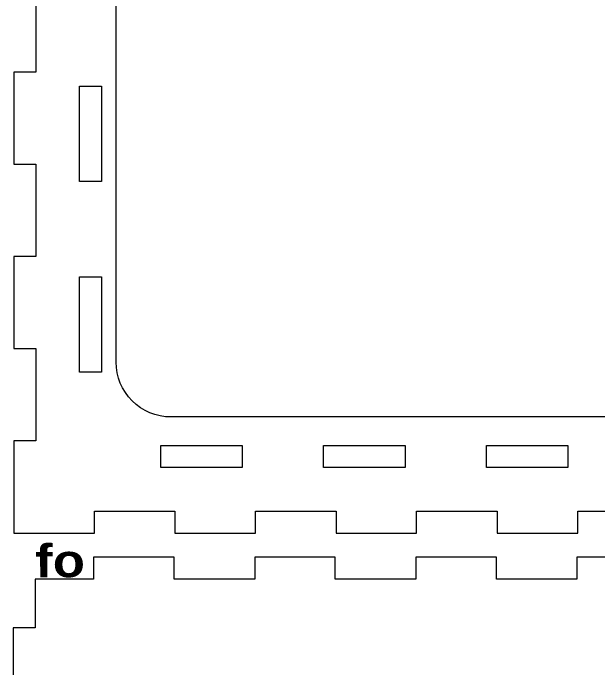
# Model space of a CAD drawing. Header units: millimetres. Extents: x 0 to 610, y 0 to 514.
# Drawn here: x 89.3 to 169.3, y 89.7 to 179.4 of the extents above; entities that cross this region are included whole.
import ezdxf

# ---------------------------------------------------------------- set-up
doc = ezdxf.new("R2010")
doc.units = ezdxf.units.MM
doc.header["$LTSCALE"] = 0.05
doc.layers.get('0').update_dxf_attribs({"plot": 0})
doc.layers.add('CUT', color=1, linetype='Continuous', lineweight=0)
doc.layers.add('RASTER', color=250, linetype='Continuous', lineweight=0)
doc.styles.add('raster', font='ariblk.ttf', dxfattribs={"height": 1})

# ---------------------------------------------------------------- blocks, each defined once
blk = doc.blocks.new('top')
blk.add_lwpolyline([(212, -75.789), (212, -63.158), (215, -63.158), (215, -50.526), (212, -50.526), (212, -37.895), (215, -37.895), (215, -25.263), (212, -25.263), (212, -12.632), (215, -12.632), (215, 0), (203.974, 0), (203.974, -3), (192.949, -3), (192.949, 0), (181.923, 0), (181.923, -3), (170.897, -3), (170.897, 0), (159.872, 0), (159.872, -3), (148.846, -3), (148.846, 0), (137.821, 0), (137.821, -3), (126.795, -3)])
for points in [[(139.189, -9), (150.324, -9), (150.324, -12), (139.189, -12)], [(161.459, -9), (172.595, -9), (172.595, -12), (161.459, -12)], [(183.73, -9), (194.865, -9), (194.865, -12), (183.73, -12)], [(206, -22.059), (206, -35.118), (203, -35.118), (203, -22.059)], [(206, -48.176), (206, -61.235), (203, -61.235), (203, -48.176)]]:
    blk.add_lwpolyline(points, close=True)
blk.add_lwpolyline([(201, -23.407), (201, -130.407, -0.414214), (193.5, -137.907), (-77.5, -137.907, -0.414214), (-85, -130.407), (-85, -23.407, -0.414214), (-77.5, -15.907), (193.5, -15.907, -0.414214)], format="xyb", close=True)
blk = doc.blocks.new('front_outer')
blk.add_lwpolyline([(-126.795, 63), (-137.821, 63), (-137.821, 60), (-148.846, 60), (-148.846, 63), (-159.872, 63), (-159.872, 60), (-170.897, 60), (-170.897, 63), (-181.923, 63), (-181.923, 60), (-192.949, 60), (-192.949, 63), (-203.974, 63), (-203.974, 60), (-212, 60), (-212, 53.333), (-215, 53.333), (-215, 46.667)])

msp = doc.modelspace()

# ---------------------------------------------------------------- block references
at = {"layer": 'CUT', "rotation": 180}
msp.add_blockref('top', (304.359, 108.174), dxfattribs=at)
at = {"layer": 'CUT'}
msp.add_blockref('front_outer', (304.257, 41.882), dxfattribs=at)

# ---------------------------------------------------------------- texts
at = {"layer": 'RASTER', "style": 'raster'}
msp.add_text('fo', height=4.5167, rotation=0.43646, dxfattribs=at).set_placement((92.291, 102.093))

doc.saveas('drawing.dxf')
